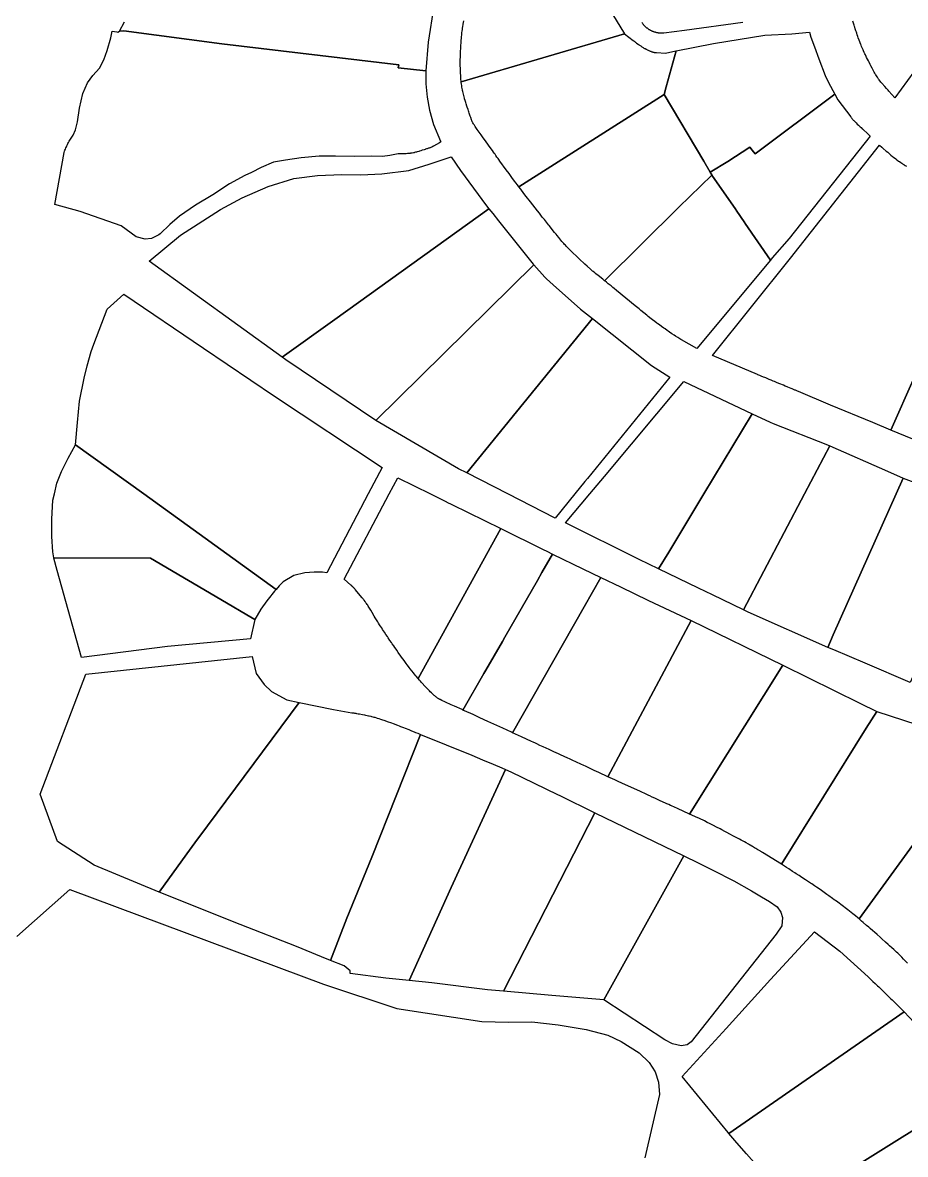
# Model space of a CAD drawing. Header units: metres. Extents: x 3 to 1005126, y 39 to 4383651.
# Drawn here: x 477119.8 to 477360.3, y 4370115.4 to 4370423.6 of the extents above; entities that cross this region are included whole.
import ezdxf

# ---------------------------------------------------------------- set-up
doc = ezdxf.new("R2010")
doc.units = ezdxf.units.M
doc.header["$MEASUREMENT"] = 0
doc.layers.add('TM_Llucmajor', color=7, linetype='Continuous')

msp = doc.modelspace()

# ---------------------------------------------------------------- linework, layer by layer
at = {"layer": 'TM_Llucmajor', "linetype": 'Continuous', "flags": 128}
for points in [[(477231.86, 4370428.12), (477230.3, 4370418.33), (477229.66, 4370410.53), (477222.14, 4370411.34), (477222.33, 4370412.15), (477174.09, 4370417.87), (477147.42, 4370421.45), (477146.21, 4370421.29), (477146.21, 4370421.29), (477147.59, 4370423.87)], [(477280.49, 4370425.95), (477283.77, 4370420.62), (477239.3, 4370407.52), (477239.3, 4370407.52), (477239.28, 4370407.69), (477239.23, 4370408.22), (477239.18, 4370408.82), (477239.15, 4370409.29), (477239.12, 4370409.93), (477239.1, 4370410.22), (477239.08, 4370410.79), (477239.07, 4370411.21), (477239.05, 4370411.85), (477239.05, 4370412.17), (477239.04, 4370412.82), (477239.04, 4370413.14), (477239.05, 4370413.62), (477239.06, 4370414.26), (477239.07, 4370414.58), (477239.08, 4370415.06), (477239.11, 4370415.78), (477239.15, 4370416.67), (477239.18, 4370417.12), (477239.26, 4370418.46), (477239.29, 4370418.79), (477239.34, 4370419.46), (477239.37, 4370419.8), (477239.42, 4370420.3), (477239.47, 4370420.74), (477239.5, 4370420.97), (477239.54, 4370421.3), (477239.6, 4370421.8), (477239.67, 4370422.3), (477239.71, 4370422.55), (477239.82, 4370423.23), (477239.97, 4370424.13)], [(477316.02, 4370423.67), (477300.17, 4370421.48), (477294.49, 4370420.78), (477294.37, 4370420.77), (477294.25, 4370420.76), (477294.14, 4370420.76), (477294.02, 4370420.76), (477293.9, 4370420.76), (477293.77, 4370420.76), (477293.65, 4370420.76), (477293.53, 4370420.77), (477293.41, 4370420.78), (477293.29, 4370420.79), (477293.16, 4370420.81), (477293.04, 4370420.82), (477292.92, 4370420.84), (477292.79, 4370420.86), (477292.67, 4370420.89), (477292.55, 4370420.91), (477292.42, 4370420.94), (477292.3, 4370420.97), (477292.18, 4370421.01), (477292.06, 4370421.04), (477291.93, 4370421.08), (477291.81, 4370421.12), (477291.69, 4370421.16), (477291.57, 4370421.21), (477291.45, 4370421.26), (477291.33, 4370421.31), (477291.22, 4370421.36), (477291.1, 4370421.42), (477290.98, 4370421.48), (477290.87, 4370421.54), (477290.76, 4370421.6), (477290.64, 4370421.66), (477290.53, 4370421.73), (477290.42, 4370421.8), (477290.32, 4370421.87), (477290.21, 4370421.94), (477290.11, 4370422.02), (477290, 4370422.1), (477289.9, 4370422.18), (477289.8, 4370422.26), (477289.7, 4370422.34), (477289.61, 4370422.43), (477289.51, 4370422.51), (477289.42, 4370422.6), (477289.33, 4370422.69), (477289.24, 4370422.78), (477289.15, 4370422.88), (477289.07, 4370422.97), (477288.99, 4370423.06), (477288.91, 4370423.16), (477288.83, 4370423.26), (477288.75, 4370423.36), (477288.68, 4370423.46), (477288.61, 4370423.56), (477288.54, 4370423.66)], [(477364.31, 4370412.64), (477357.44, 4370403.14), (477355.8, 4370404.99), (477355.58, 4370405.23), (477355.15, 4370405.72), (477354.72, 4370406.21), (477353.85, 4370407.18), (477353.71, 4370407.35), (477353.61, 4370407.46), (477353.43, 4370407.69), (477353.34, 4370407.81), (477353.16, 4370408.04), (477352.99, 4370408.28), (477352.88, 4370408.44), (477352.8, 4370408.55), (477352.66, 4370408.77), (477352.58, 4370408.89), (477352.43, 4370409.14), (477352.27, 4370409.4), (477352.17, 4370409.56), (477351.98, 4370409.91), (477351.83, 4370410.17), (477351.55, 4370410.69), (477351.27, 4370411.21), (477350.9, 4370411.91), (477350.72, 4370412.26), (477350.39, 4370412.89), (477350.22, 4370413.21), (477349.98, 4370413.68), (477349.74, 4370414.16), (477349.62, 4370414.4), (477349.39, 4370414.88), (477349.28, 4370415.12), (477349.11, 4370415.48), (477348.89, 4370415.97), (477348.78, 4370416.21), (477348.62, 4370416.58), (477348.47, 4370416.95), (477348.39, 4370417.14), (477348.25, 4370417.49), (477348.15, 4370417.72), (477347.97, 4370418.19), (477347.88, 4370418.43), (477347.7, 4370418.9), (477347.47, 4370419.52), (477347.36, 4370419.84), (477347.19, 4370420.31), (477347.03, 4370420.79), (477346.95, 4370421.02), (477346.83, 4370421.38), (477346.66, 4370421.92), (477346.51, 4370422.4), (477346.44, 4370422.64), (477346.33, 4370423), (477346.18, 4370423.54), (477346.02, 4370424.09)], [(477369.24, 4370341.72), (477356.36, 4370312.68), (477356.36, 4370312.68), (477351.41, 4370314.73), (477339.87, 4370319.5), (477331.18, 4370323.16), (477330.9, 4370323.28), (477330.72, 4370323.35), (477330.35, 4370323.51), (477330.16, 4370323.59), (477329.8, 4370323.74), (477329.43, 4370323.9), (477329.18, 4370324), (477328.69, 4370324.2), (477328.32, 4370324.36), (477328.07, 4370324.46), (477327.58, 4370324.66), (477327.09, 4370324.87), (477326.11, 4370325.27), (477325.37, 4370325.58), (477324.63, 4370325.89), (477324.27, 4370326.04), (477323.71, 4370326.27), (477323.22, 4370326.47), (477322.98, 4370326.57), (477322.61, 4370326.73), (477322.24, 4370326.88), (477322.05, 4370326.96), (477321.69, 4370327.11), (477321.5, 4370327.19), (477321.23, 4370327.31), (477320.86, 4370327.46), (477320.67, 4370327.54), (477320.4, 4370327.65), (477320.12, 4370327.77), (477319.98, 4370327.83), (477307.74, 4370333), (477329.02, 4370359.5), (477353.25, 4370390.31), (477353.87, 4370389.75), (477354.28, 4370389.38), (477355.11, 4370388.65), (477355.48, 4370388.33), (477355.67, 4370388.17), (477355.95, 4370387.93), (477356.38, 4370387.57), (477356.81, 4370387.22), (477357.02, 4370387.05), (477357.68, 4370386.54), (477358.01, 4370386.29), (477358.46, 4370385.96), (477358.69, 4370385.8), (477359.03, 4370385.56), (477359.37, 4370385.33), (477359.54, 4370385.21), (477359.85, 4370385.01), (477360.01, 4370384.91), (477360.24, 4370384.76), (477360.6, 4370384.55)], [(477360.92, 4370167.53), (477360.19, 4370168.25), (477359.83, 4370168.61), (477359.29, 4370169.13), (477358.93, 4370169.48), (477358.21, 4370170.17), (477357.85, 4370170.51), (477357.12, 4370171.2), (477356.63, 4370171.65), (477355.98, 4370172.25), (477355.65, 4370172.55), (477354.91, 4370173.22), (477353.9, 4370174.13), (477353.39, 4370174.59), (477352.62, 4370175.27), (477351.86, 4370175.94), (477351.47, 4370176.28), (477350.7, 4370176.95), (477350.31, 4370177.28), (477349.73, 4370177.78), (477348.82, 4370178.56), (477348.36, 4370178.94), (477347.67, 4370179.52), (477381.81, 4370226.54)], [(477118.19, 4370174.73), (477132.64, 4370187.51), (477201.81, 4370161.79), (477221.77, 4370155.16), (477244.93, 4370151.62), (477252.15, 4370151.38), (477258.54, 4370151.48), (477265.68, 4370150.7), (477273.32, 4370149.44), (477279.28, 4370147.89), (477282.89, 4370146.16), (477287.74, 4370143.04), (477290.54, 4370140.41), (477292.12, 4370137.89), (477293.06, 4370135.08), (477293.27, 4370131.71), (477289.31, 4370114.47)], [(477329.29, 4370101.64), (477317.03, 4370115.6), (477314.42, 4370118.56), (477312.17, 4370121.13), (477359.94, 4370154.19), (477365.46, 4370148.38), (477365.81, 4370147.99), (477365.99, 4370147.8), (477366.25, 4370147.5), (477366.62, 4370147.07), (477366.87, 4370146.78), (477367.36, 4370146.21), (477368.34, 4370145.06), (477368.83, 4370144.48), (477369.15, 4370144.1), (477369.32, 4370143.91), (477369.56, 4370143.62), (477369.78, 4370143.36), (477370.22, 4370142.83), (477370.67, 4370142.31), (477370.96, 4370141.96), (477371.55, 4370141.26), (477378.49, 4370131.99), (477329.43, 4370101.43)], [(477329.43, 4370101.43), (477378.49, 4370131.99), (477382.92, 4370125.68), (477383.5, 4370124.85), (477383.79, 4370124.44), (477383.93, 4370124.23), (477384.51, 4370123.41), (477384.7, 4370123.14), (477385.09, 4370122.59), (477385.66, 4370121.77), (477386.43, 4370120.67), (477386.81, 4370120.12), (477387.19, 4370119.58), (477387.38, 4370119.3), (477387.67, 4370118.89), (477388.06, 4370118.33), (477388.83, 4370117.21), (477389.86, 4370115.7), (477390.9, 4370114.2)]]:
    msp.add_lwpolyline(points, dxfattribs=at)
for points in [[(477229.66, 4370410.53), (477229.67, 4370406.97), (477230.03, 4370403.31), (477230.67, 4370399.83), (477231.72, 4370395.91), (477233.64, 4370391.34), (477233.73, 4370391.2), (477233.39, 4370390.95), (477231.77, 4370390), (477231.69, 4370389.96), (477231.53, 4370389.87), (477231.26, 4370389.74), (477231.18, 4370389.71), (477231.03, 4370389.65), (477230.86, 4370389.59), (477230.75, 4370389.55), (477230.52, 4370389.47), (477230.36, 4370389.42), (477230.05, 4370389.32), (477229.81, 4370389.25), (477229.58, 4370389.18), (477229.46, 4370389.14), (477229.2, 4370389.05), (477228.69, 4370388.88), (477228.3, 4370388.76), (477227.91, 4370388.63), (477227.72, 4370388.58), (477227.33, 4370388.46), (477227.14, 4370388.41), (477226.84, 4370388.33), (477226.58, 4370388.26), (477226.45, 4370388.23), (477226.25, 4370388.19), (477225.95, 4370388.13), (477225.65, 4370388.08), (477225.5, 4370388.06), (477225.37, 4370388.04), (477225.11, 4370388.01), (477224.85, 4370387.99), (477224.67, 4370387.97), (477224.33, 4370387.95), (477224.07, 4370387.94), (477223.89, 4370387.93), (477223.54, 4370387.93), (477223.37, 4370387.92), (477223.02, 4370387.93), (477222.68, 4370387.93), (477222.44, 4370387.94), (477222.09, 4370387.96), (477219.82, 4370387.47), (477217.86, 4370387.19), (477214.75, 4370387.26), (477210.29, 4370387.22), (477205.09, 4370387.27), (477200.62, 4370387.24), (477195.66, 4370386.87), (477191.38, 4370386.23), (477188.18, 4370385.62), (477184.81, 4370384.19), (477182.12, 4370382.84), (477180.32, 4370382.05), (477176.18, 4370379.71), (477171.64, 4370376.79), (477166.89, 4370373.97), (477162.57, 4370370.93), (477159.89, 4370368.68), (477157.26, 4370366.16), (477156.91, 4370365.82), (477154.91, 4370364.82), (477153.17, 4370364.63), (477150.73, 4370365.32), (477146.65, 4370368.35), (477135.51, 4370372.24), (477128.61, 4370374.12), (477131.13, 4370388.28), (477131.24, 4370388.6), (477131.35, 4370388.91), (477131.47, 4370389.22), (477131.59, 4370389.53), (477131.73, 4370389.84), (477131.86, 4370390.14), (477132.01, 4370390.45), (477132.16, 4370390.75), (477132.31, 4370391.04), (477132.47, 4370391.34), (477132.64, 4370391.63), (477132.82, 4370391.91), (477132.99, 4370392.2), (477133.18, 4370392.47), (477133.37, 4370392.75), (477133.56, 4370393.02), (477134.25, 4370394.45), (477134.72, 4370396.61), (477135.32, 4370400.39), (477136.2, 4370404.38), (477137.49, 4370407.29), (477138.93, 4370409.28), (477140.74, 4370411.27), (477141.89, 4370413.55), (477142.85, 4370416.02), (477143.82, 4370419.52), (477144.19, 4370421.36), (477145.47, 4370421.13), (477145.77, 4370421.08), (477146.21, 4370421.29), (477147.42, 4370421.45), (477174.09, 4370417.87), (477222.33, 4370412.15), (477222.14, 4370411.34), (477229.66, 4370410.53)], [(477254.98, 4370378.96), (477254.61, 4370379.45), (477254.17, 4370380.03), (477253.88, 4370380.42), (477253.29, 4370381.2), (477252.71, 4370381.99), (477252.32, 4370382.52), (477251.55, 4370383.57), (477249.86, 4370385.91), (477249.51, 4370386.4), (477249.35, 4370386.62), (477249.04, 4370387.05), (477248.73, 4370387.49), (477248.52, 4370387.78), (477248.38, 4370387.97), (477248.11, 4370388.36), (477247.8, 4370388.8), (477247.17, 4370389.67), (477246.76, 4370390.25), (477245.92, 4370391.42), (477245.3, 4370392.29), (477245.12, 4370392.54), (477244.76, 4370393.05), (477243.68, 4370394.56), (477243.32, 4370395.07), (477243.14, 4370395.32), (477242.87, 4370395.7), (477242.78, 4370395.83), (477242.73, 4370395.92), (477242.62, 4370396.09), (477242.47, 4370396.36), (477242.38, 4370396.55), (477242.32, 4370396.67), (477242.28, 4370396.76), (477242.21, 4370396.93), (477242.17, 4370397.02), (477242.09, 4370397.21), (477242.02, 4370397.41), (477241.97, 4370397.54), (477241.88, 4370397.8), (477241.75, 4370398.2), (477241.58, 4370398.74), (477241.5, 4370399.01), (477241.37, 4370399.4), (477241.3, 4370399.6), (477241.15, 4370400.02), (477240.95, 4370400.59), (477240.86, 4370400.87), (477240.64, 4370401.51), (477240.51, 4370401.93), (477240.44, 4370402.15), (477240.34, 4370402.47), (477240.21, 4370402.9), (477240.15, 4370403.11), (477239.97, 4370403.77), (477239.88, 4370404.13), (477239.7, 4370404.91), (477239.65, 4370405.18), (477239.62, 4370405.35), (477239.55, 4370405.7), (477239.49, 4370406.1), (477239.45, 4370406.36), (477239.42, 4370406.54), (477239.37, 4370406.89), (477239.32, 4370407.34), (477239.3, 4370407.52), (477283.77, 4370420.62), (477286.11, 4370418.81), (477286.22, 4370418.73), (477286.32, 4370418.65), (477286.39, 4370418.59), (477286.54, 4370418.49), (477286.65, 4370418.41), (477286.72, 4370418.35), (477286.86, 4370418.25), (477287.08, 4370418.09), (477287.52, 4370417.77), (477287.75, 4370417.61), (477287.86, 4370417.54), (477288.03, 4370417.42), (477288.2, 4370417.3), (477288.28, 4370417.24), (477288.37, 4370417.18), (477288.54, 4370417.06), (477288.71, 4370416.95), (477288.83, 4370416.88), (477289.07, 4370416.74), (477289.25, 4370416.63), (477289.37, 4370416.57), (477289.61, 4370416.44), (477289.73, 4370416.38), (477289.98, 4370416.26), (477290.23, 4370416.14), (477290.4, 4370416.07), (477290.74, 4370415.92), (477290.91, 4370415.85), (477291.02, 4370415.81), (477291.24, 4370415.73), (477291.41, 4370415.67), (477291.5, 4370415.65), (477291.67, 4370415.6), (477291.76, 4370415.58), (477291.89, 4370415.55), (477292.06, 4370415.52), (477292.15, 4370415.51), (477292.28, 4370415.49), (477292.48, 4370415.48), (477294.94, 4370415.37), (477297.78, 4370415.98), (477297.85, 4370415.99), (477295.17, 4370406.2), (477294.59, 4370404.1), (477254.98, 4370378.96)], [(477305.36, 4370385.9), (477294.59, 4370404.1), (477295.17, 4370406.2), (477297.85, 4370415.99), (477307.98, 4370417.95), (477322.02, 4370420.26), (477329.36, 4370420.6), (477334.16, 4370421.02), (477334.58, 4370419.65), (477335.52, 4370417.04), (477336.71, 4370413.8), (477338.41, 4370409.25), (477339.31, 4370407.31), (477341.05, 4370404.15), (477319.4, 4370387.9), (477318.53, 4370388.9), (477317.88, 4370389.72), (477311.9, 4370385.79), (477307.1, 4370382.95), (477305.36, 4370385.9)], [(477278.35, 4370353.37), (477277.84, 4370353.77), (477276.61, 4370354.75), (477276, 4370355.24), (477275.7, 4370355.48), (477275.24, 4370355.86), (477275.09, 4370355.99), (477274.78, 4370356.25), (477274.48, 4370356.51), (477273.58, 4370357.32), (477273, 4370357.87), (477272.61, 4370358.23), (477271.83, 4370358.97), (477271.25, 4370359.52), (477270.73, 4370360.01), (477269.68, 4370360.97), (477269.34, 4370361.3), (477269.16, 4370361.46), (477268.4, 4370362.22), (477268.16, 4370362.48), (477267.91, 4370362.74), (477267.67, 4370363), (477267.44, 4370363.26), (477267.21, 4370363.53), (477267.05, 4370363.71), (477266.75, 4370364.06), (477266.45, 4370364.42), (477265.85, 4370365.14), (477265.41, 4370365.69), (477265.12, 4370366.05), (477264.97, 4370366.23), (477264.75, 4370366.5), (477264.37, 4370366.97), (477263.6, 4370367.91), (477263.22, 4370368.38), (477263.03, 4370368.62), (477261.94, 4370370), (477261.39, 4370370.69), (477260.58, 4370371.73), (477260.04, 4370372.42), (477258.19, 4370374.8), (477256.99, 4370376.34), (477256.39, 4370377.12), (477255.5, 4370378.28), (477254.98, 4370378.96), (477294.59, 4370404.1), (477305.36, 4370385.9), (477307.1, 4370382.95), (477307.54, 4370382.21), (477307.61, 4370382.11), (477298.56, 4370373.39), (477278.35, 4370353.37)], [(477307.61, 4370382.11), (477307.54, 4370382.21), (477307.1, 4370382.95), (477311.9, 4370385.79), (477317.88, 4370389.72), (477318.53, 4370388.9), (477319.4, 4370387.9), (477341.05, 4370404.15), (477341.87, 4370402.65), (477345.4, 4370397.97), (477345.51, 4370397.83), (477345.58, 4370397.74), (477345.73, 4370397.56), (477345.8, 4370397.47), (477345.96, 4370397.29), (477346.11, 4370397.12), (477346.22, 4370397), (477346.43, 4370396.78), (477346.68, 4370396.53), (477346.85, 4370396.36), (477347.19, 4370396.04), (477347.53, 4370395.71), (477347.99, 4370395.29), (477348.22, 4370395.07), (477348.56, 4370394.75), (477348.73, 4370394.59), (477350.04, 4370393.32), (477350.71, 4370392.7), (477328.64, 4370364.86), (477324.05, 4370359.57), (477323.56, 4370358.98), (477316.69, 4370368.94), (477316.6, 4370369.08), (477314.2, 4370372.55), (477314.07, 4370372.74), (477307.61, 4370382.11)], [(477190.52, 4370332.51), (477154.29, 4370358.69), (477162.83, 4370365.78), (477173.68, 4370372.76), (477179.66, 4370375.95), (477186.73, 4370379.01), (477193.68, 4370381.21), (477200.15, 4370382.06), (477206.73, 4370382.31), (477211.98, 4370382.19), (477217.71, 4370382.43), (477225.03, 4370383.41), (477230.52, 4370385.12), (477236.53, 4370387.08), (477239.07, 4370383.36), (477246.19, 4370373.76), (477246.86, 4370372.93), (477211.32, 4370347.43), (477204.85, 4370342.79), (477190.52, 4370332.51)], [(477323.56, 4370358.98), (477303.46, 4370334.92), (477299.28, 4370337.27), (477299.1, 4370337.38), (477298.61, 4370337.68), (477298.29, 4370337.88), (477297.65, 4370338.29), (477297.33, 4370338.5), (477296.7, 4370338.92), (477296.07, 4370339.34), (477295.65, 4370339.63), (477295.37, 4370339.82), (477294.82, 4370340.21), (477294.51, 4370340.43), (477293.89, 4370340.88), (477293.28, 4370341.33), (477292.87, 4370341.63), (477292.6, 4370341.84), (477292.06, 4370342.25), (477291.45, 4370342.71), (477291.05, 4370343.02), (477290.25, 4370343.65), (477289.85, 4370343.96), (477289.06, 4370344.6), (477288.27, 4370345.23), (477287.75, 4370345.66), (477286.7, 4370346.52), (477281.63, 4370350.7), (477280.96, 4370351.25), (477280.63, 4370351.52), (477280.12, 4370351.93), (477279.62, 4370352.34), (477279.37, 4370352.55), (477279.07, 4370352.8), (477278.86, 4370352.96), (477278.45, 4370353.29), (477278.35, 4370353.37), (477298.56, 4370373.39), (477307.61, 4370382.11), (477314.07, 4370372.74), (477314.2, 4370372.55), (477316.6, 4370369.08), (477316.69, 4370368.94), (477323.56, 4370358.98)], [(477215.99, 4370315.3), (477191.47, 4370331.82), (477190.52, 4370332.51), (477204.85, 4370342.79), (477211.32, 4370347.43), (477246.86, 4370372.93), (477247.87, 4370371.66), (477249.43, 4370369.71), (477258.91, 4370357.83), (477259.08, 4370357.64), (477215.99, 4370315.3)], [(477240.78, 4370301), (477238.52, 4370302.16), (477215.99, 4370315.3), (477259.08, 4370357.64), (477262.08, 4370354.28), (477262.55, 4370353.86), (477264.39, 4370352.22), (477271.79, 4370345.64), (477275.02, 4370343.07), (477240.78, 4370301)], [(477152.84, 4370295.27), (477134.21, 4370308.7), (477134.75, 4370314.74), (477135.3, 4370320.56), (477136.53, 4370326.84), (477137.41, 4370330.2), (477138.51, 4370334.07), (477139.23, 4370336.08), (477142.86, 4370345.61), (477147.37, 4370349.74), (477169.12, 4370335.02), (477188.47, 4370321.9), (477217.77, 4370302.46), (477213.98, 4370295.27), (477202.64, 4370273.77), (477201.48, 4370273.99), (477199.26, 4370274), (477196.67, 4370273.81), (477193.73, 4370273.03), (477190.8, 4370271.35), (477189.74, 4370270.26), (477188.87, 4370269.3), (477152.84, 4370295.27)], [(477251.98, 4370295.27), (477240.78, 4370301), (477275.02, 4370343.07), (477291.12, 4370330.26), (477296.14, 4370327.12), (477273.71, 4370299.53), (477272.97, 4370298.63), (477270.24, 4370295.27), (477264.87, 4370288.67), (477251.98, 4370295.27)], [(477380.92, 4370302.53), (477370.33, 4370306.91), (477356.36, 4370312.68), (477369.24, 4370341.72), (477388.72, 4370334.18), (477393.73, 4370332.19), (477391.49, 4370326.98), (477380.92, 4370302.53)], [(477287.75, 4370277.45), (477267.71, 4370287.42), (477274.29, 4370295.27), (477278.31, 4370300.07), (477299.96, 4370325.91), (477318.57, 4370317.09), (477305.41, 4370295.27), (477295.86, 4370279.44), (477293.03, 4370274.89), (477287.75, 4370277.45)], [(477316.22, 4370263.73), (477307.77, 4370267.8), (477303.96, 4370269.63), (477293.03, 4370274.89), (477295.86, 4370279.44), (477305.41, 4370295.27), (477318.57, 4370317.09), (477323.42, 4370314.79), (477324.26, 4370314.46), (477339.08, 4370308.63), (477339.69, 4370308.36), (477332.81, 4370295.27), (477316.22, 4370263.73)], [(477128.27, 4370277.92), (477128.05, 4370279.5), (477127.81, 4370283.65), (477127.76, 4370288.42), (477128.06, 4370293.61), (477128.45, 4370295.27), (477129.14, 4370298.24), (477130.44, 4370301.37), (477132.2, 4370305.06), (477134.21, 4370308.7), (477152.84, 4370295.27), (477188.87, 4370269.3), (477188.45, 4370268.78), (477186.74, 4370266.67), (477186.32, 4370266.15), (477184.74, 4370263.93), (477183.09, 4370261.11), (477180.89, 4370262.4), (477175.37, 4370265.65), (477154.68, 4370277.78), (477128.27, 4370277.92)], [(477339.17, 4370253.47), (477317.51, 4370263.11), (477316.22, 4370263.73), (477332.81, 4370295.27), (477339.69, 4370308.36), (477355.41, 4370301.48), (477359.73, 4370299.59), (477357.8, 4370295.27), (477340.61, 4370256.88), (477339.17, 4370253.47)], [(477227.59, 4370244.99), (477227.48, 4370245.12), (477227.14, 4370245.52), (477226.92, 4370245.78), (477226.48, 4370246.32), (477226.27, 4370246.58), (477225.84, 4370247.13), (477225.41, 4370247.67), (477225.13, 4370248.04), (477224.95, 4370248.28), (477224.58, 4370248.77), (477224.31, 4370249.14), (477224.12, 4370249.39), (477223.76, 4370249.88), (477223.04, 4370250.87), (477222.68, 4370251.37), (477222.33, 4370251.87), (477222.15, 4370252.12), (477221.73, 4370252.71), (477221.55, 4370252.97), (477221.18, 4370253.5), (477220.9, 4370253.89), (477220.49, 4370254.48), (477220.28, 4370254.78), (477219.87, 4370255.38), (477219.37, 4370256.13), (477219.18, 4370256.42), (477218.79, 4370257.01), (477218.4, 4370257.61), (477217.89, 4370258.4), (477217.63, 4370258.79), (477217.25, 4370259.39), (477217.06, 4370259.68), (477216.78, 4370260.13), (477216.59, 4370260.43), (477215.89, 4370261.58), (477215.61, 4370262.04), (477215.05, 4370262.96), (477214.63, 4370263.66), (477213.99, 4370264.69), (477213.82, 4370264.96), (477213.71, 4370265.13), (477213.47, 4370265.48), (477213.35, 4370265.65), (477213.11, 4370266), (477212.86, 4370266.34), (477212.69, 4370266.56), (477212.57, 4370266.71), (477212.34, 4370267), (477210.44, 4370269.24), (477210.3, 4370269.4), (477210.22, 4370269.49), (477210.1, 4370269.62), (477209.98, 4370269.75), (477209.92, 4370269.81), (477209.8, 4370269.94), (477209.74, 4370270), (477209.65, 4370270.09), (477209.53, 4370270.21), (477209.47, 4370270.26), (477209.38, 4370270.35), (477209.32, 4370270.4), (477209.25, 4370270.46), (477207.4, 4370272.04), (477219.69, 4370295.27), (477222, 4370299.63), (477230.94, 4370295.27), (477235.26, 4370293.16), (477235.41, 4370293.09), (477236.72, 4370292.44), (477250.12, 4370285.83), (477227.59, 4370244.99)], [(477361.62, 4370243.97), (477349.36, 4370249.16), (477340.78, 4370252.79), (477339.17, 4370253.47), (477340.61, 4370256.88), (477357.8, 4370295.27), (477359.73, 4370299.59), (477368.95, 4370296.12), (477371.19, 4370295.27), (477371.43, 4370295.18), (477380.67, 4370291.7), (477381.52, 4370291.35), (477372.78, 4370269.05), (477370.87, 4370264.67), (477361.62, 4370243.97)], [(477239.75, 4370236.44), (477239.52, 4370236.54), (477237.43, 4370237.47), (477236.56, 4370237.86), (477236.18, 4370238.04), (477235.41, 4370238.39), (477234.84, 4370238.66), (477233.98, 4370239.06), (477233.55, 4370239.27), (477233.48, 4370239.3), (477233.35, 4370239.37), (477233.23, 4370239.44), (477233.14, 4370239.5), (477232.98, 4370239.6), (477232.86, 4370239.68), (477232.78, 4370239.74), (477232.62, 4370239.86), (477232.54, 4370239.92), (477232.39, 4370240.04), (477232.24, 4370240.17), (477232.14, 4370240.26), (477231.94, 4370240.43), (477231.46, 4370240.86), (477231.23, 4370241.08), (477230.87, 4370241.41), (477230.64, 4370241.64), (477230.53, 4370241.75), (477230.36, 4370241.92), (477229.82, 4370242.49), (477229.55, 4370242.78), (477228.51, 4370243.94), (477228.16, 4370244.33), (477227.93, 4370244.59), (477227.59, 4370244.99), (477250.12, 4370285.83), (477261.63, 4370280.15), (477262.58, 4370279.68), (477264.18, 4370278.91), (477261.27, 4370273.85), (477260.05, 4370271.74), (477251.16, 4370256.27), (477250.51, 4370255.14), (477245.97, 4370247.25), (477245.48, 4370246.4), (477239.75, 4370236.44)], [(477253.29, 4370230.23), (477253, 4370230.36), (477250.62, 4370231.45), (477249.8, 4370231.83), (477248.17, 4370232.58), (477246.54, 4370233.33), (477244.37, 4370234.34), (477243.28, 4370234.84), (477242.55, 4370235.18), (477241.88, 4370235.48), (477239.75, 4370236.44), (477245.48, 4370246.4), (477245.97, 4370247.25), (477250.51, 4370255.14), (477251.16, 4370256.27), (477260.05, 4370271.74), (477261.27, 4370273.85), (477264.18, 4370278.91), (477272.46, 4370274.91), (477277.35, 4370272.54), (477272.82, 4370264.56), (477253.29, 4370230.23)], [(477128.27, 4370277.92), (477154.68, 4370277.78), (477175.37, 4370265.65), (477180.89, 4370262.4), (477183.09, 4370261.11), (477181.86, 4370255.85), (477159.27, 4370253.77), (477135.88, 4370250.74), (477129.18, 4370274.4), (477128.28, 4370277.81), (477128.27, 4370277.92)], [(477279.27, 4370218.25), (477276.79, 4370219.4), (477275.56, 4370219.97), (477273.7, 4370220.83), (477273.11, 4370221.1), (477272.71, 4370221.29), (477271.92, 4370221.65), (477269.55, 4370222.75), (477268.76, 4370223.12), (477268.37, 4370223.3), (477267.32, 4370223.79), (477266.38, 4370224.22), (477265.76, 4370224.51), (477264.5, 4370225.09), (477263.25, 4370225.66), (477261.58, 4370226.42), (477260.75, 4370226.81), (477259.91, 4370227.19), (477259.5, 4370227.38), (477258.87, 4370227.67), (477258.44, 4370227.87), (477255.75, 4370229.1), (477253.29, 4370230.23), (477272.82, 4370264.56), (477277.35, 4370272.54), (477282.69, 4370269.95), (477290.36, 4370266.3), (477301.93, 4370260.79), (477279.27, 4370218.25)], [(477301.49, 4370208.1), (477298.2, 4370209.6), (477296.56, 4370210.35), (477296.31, 4370210.46), (477295.82, 4370210.69), (477295.32, 4370210.92), (477294.99, 4370211.07), (477294.33, 4370211.37), (477293.34, 4370211.83), (477292.02, 4370212.44), (477291.36, 4370212.74), (477290.7, 4370213.04), (477290.37, 4370213.19), (477289.88, 4370213.42), (477287.93, 4370214.31), (477284.03, 4370216.08), (477282.07, 4370216.96), (477281.1, 4370217.41), (477279.27, 4370218.25), (477301.93, 4370260.79), (477326.93, 4370248.61), (477301.49, 4370208.1)], [(477139.29, 4370194.2), (477129.33, 4370200.62), (477124.6, 4370213.55), (477137.06, 4370246.24), (477182.36, 4370250.99), (477183.42, 4370246.34), (477185.57, 4370243.36), (477187.6, 4370241.52), (477191.83, 4370239.22), (477195.15, 4370238.44), (477167.79, 4370201.7), (477167.48, 4370201.28), (477164.56, 4370197.24), (477157.04, 4370186.86), (477139.29, 4370194.2)], [(477326.53, 4370194.44), (477321.37, 4370197.64), (477321.23, 4370197.72), (477321.14, 4370197.78), (477320.96, 4370197.89), (477320.87, 4370197.95), (477320.69, 4370198.06), (477320.5, 4370198.17), (477320.38, 4370198.24), (477320.13, 4370198.39), (477319.95, 4370198.5), (477319.82, 4370198.57), (477319.57, 4370198.72), (477319.19, 4370198.94), (477318.69, 4370199.23), (477318.43, 4370199.37), (477318.05, 4370199.59), (477317.86, 4370199.7), (477317.58, 4370199.86), (477316.91, 4370200.24), (477316.46, 4370200.49), (477315.55, 4370200.99), (477315.1, 4370201.23), (477314.2, 4370201.72), (477313.3, 4370202.2), (477312.69, 4370202.52), (477311.48, 4370203.16), (477311.1, 4370203.36), (477310.34, 4370203.76), (477309.83, 4370204.03), (477308.82, 4370204.56), (477308.05, 4370204.95), (477307.29, 4370205.34), (477306.91, 4370205.54), (477306.33, 4370205.83), (477305.56, 4370206.21), (477305.18, 4370206.39), (477304.6, 4370206.67), (477304.01, 4370206.95), (477303.72, 4370207.08), (477301.49, 4370208.1), (477326.93, 4370248.61), (477347.86, 4370238.32), (477352.49, 4370236.05), (477349.65, 4370231.5), (477326.53, 4370194.44)], [(477167.48, 4370201.28), (477167.79, 4370201.7), (477195.15, 4370238.44), (477204.46, 4370236.62), (477209.48, 4370235.7), (477209.72, 4370235.67), (477210.02, 4370235.63), (477210.21, 4370235.6), (477210.61, 4370235.54), (477210.8, 4370235.51), (477211.2, 4370235.44), (477211.59, 4370235.37), (477212.37, 4370235.22), (477212.93, 4370235.11), (477213.21, 4370235.06), (477213.63, 4370234.97), (477214.05, 4370234.88), (477214.25, 4370234.83), (477214.67, 4370234.73), (477214.88, 4370234.68), (477215.19, 4370234.6), (477215.53, 4370234.51), (477215.75, 4370234.45), (477216.19, 4370234.32), (477216.41, 4370234.25), (477216.85, 4370234.12), (477217.29, 4370233.98), (477217.88, 4370233.78), (477218.17, 4370233.68), (477219.43, 4370233.23), (477220.06, 4370233.01), (477221, 4370232.66), (477221.63, 4370232.43), (477221.94, 4370232.31), (477222.41, 4370232.13), (477222.78, 4370231.98), (477223.53, 4370231.69), (477224.03, 4370231.5), (477225.02, 4370231.1), (477225.77, 4370230.81), (477226.51, 4370230.5), (477226.88, 4370230.35), (477227.44, 4370230.12), (477228.2, 4370229.8), (477214.93, 4370196.39), (477208.09, 4370179.78), (477203.68, 4370168.25), (477201.27, 4370169.22), (477194.46, 4370172.04), (477179.09, 4370177.99), (477157.04, 4370186.86), (477164.56, 4370197.24), (477167.48, 4370201.28)], [(477347.67, 4370179.52), (477347.34, 4370179.8), (477346.67, 4370180.35), (477345.99, 4370180.89), (477345.54, 4370181.26), (477344.64, 4370181.98), (477344.25, 4370182.29), (477341.91, 4370184.07), (477341.27, 4370184.54), (477340.94, 4370184.77), (477340.46, 4370185.12), (477339.45, 4370185.84), (477338.94, 4370186.2), (477338.18, 4370186.73), (477337.06, 4370187.51), (477336.05, 4370188.2), (477335.55, 4370188.55), (477334.79, 4370189.06), (477334.41, 4370189.32), (477333.64, 4370189.83), (477333.13, 4370190.17), (477332.1, 4370190.85), (477331.32, 4370191.36), (477330.55, 4370191.86), (477330.16, 4370192.11), (477329.58, 4370192.49), (477328.56, 4370193.15), (477327.88, 4370193.58), (477326.53, 4370194.44), (477349.65, 4370231.5), (477352.49, 4370236.05), (477381.81, 4370226.54), (477347.67, 4370179.52)], [(477225.1, 4370162.77), (477218.76, 4370163.44), (477209.05, 4370164.66), (477209.05, 4370165.37), (477207.43, 4370166.75), (477203.68, 4370168.25), (477208.09, 4370179.78), (477214.93, 4370196.39), (477228.2, 4370229.8), (477235.17, 4370226.96), (477242.15, 4370224.12), (477245.06, 4370222.91), (477247.96, 4370221.69), (477250.39, 4370220.66), (477251.37, 4370220.22), (477236.55, 4370188.1), (477225.1, 4370162.77)], [(477250.78, 4370159.87), (477246.45, 4370160.27), (477231.3, 4370162.11), (477225.1, 4370162.77), (477236.55, 4370188.1), (477251.37, 4370220.22), (477252.8, 4370219.57), (477259.14, 4370216.52), (477265.51, 4370213.45), (477266.18, 4370213.12), (477275.68, 4370208.46), (477250.78, 4370159.87)], [(477278.17, 4370157.54), (477263.98, 4370158.67), (477250.78, 4370159.87), (477275.68, 4370208.46), (477299.96, 4370196.73), (477278.17, 4370157.54)], [(477299.96, 4370196.73), (477303.84, 4370194.8), (477307.88, 4370192.8), (477313.6, 4370189.89), (477318.34, 4370187.17), (477321.09, 4370185.6), (477323.26, 4370184.25), (477325.4, 4370182.86), (477326.38, 4370181.41), (477326.82, 4370179.9), (477326.65, 4370177.68), (477325.14, 4370175.38), (477301.97, 4370146.04), (477300.82, 4370145.24), (477299.23, 4370144.97), (477296.84, 4370145.5), (477294.81, 4370146.57), (477278.17, 4370157.54), (477299.96, 4370196.73)], [(477312.17, 4370121.13), (477311.98, 4370121.34), (477299.51, 4370136.63), (477311.45, 4370149.68), (477323.55, 4370163.01), (477335.5, 4370176), (477342.44, 4370170.72), (477350.2, 4370163.74), (477351.47, 4370162.52), (477352.1, 4370161.91), (477352.73, 4370161.3), (477353.05, 4370161), (477353.41, 4370160.66), (477354.12, 4370159.97), (477355.54, 4370158.59), (477356.25, 4370157.9), (477356.66, 4370157.5), (477359.94, 4370154.19), (477312.17, 4370121.13)]]:
    msp.add_lwpolyline(points, close=True, dxfattribs=at)

doc.saveas('drawing.dxf')
